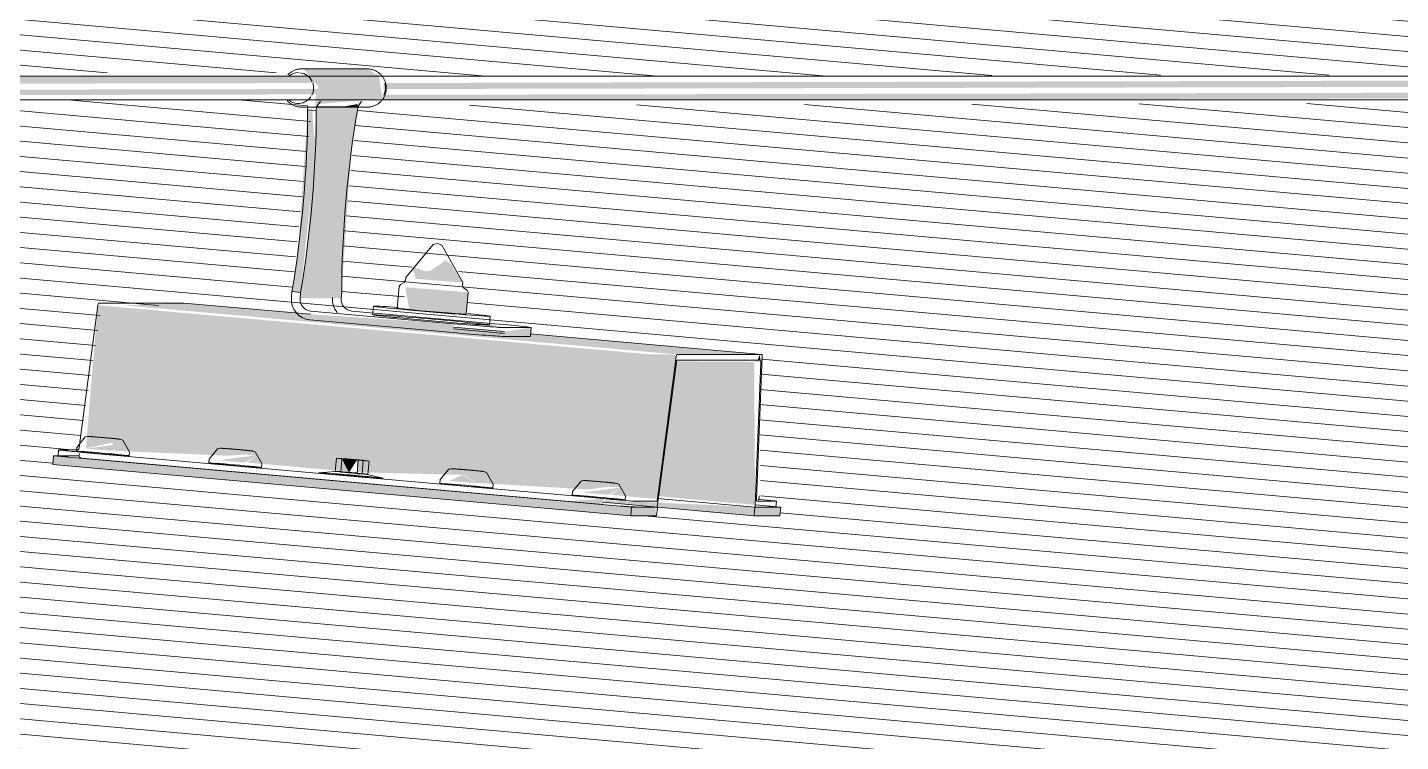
# Model space of a CAD drawing. Header units: millimetres. Extents: x -4612930 to -4329258, y -1064 to 30311.
# Drawn here: x -4543448.6 to -4542982.8, y 16703.3 to 16945.7 of the extents above; entities that cross this region are included whole.
import ezdxf

# ---------------------------------------------------------------- set-up
doc = ezdxf.new("R2010")
doc.units = ezdxf.units.MM
doc.layers.add('A-ROOF-PATT', color=132, linetype='Continuous', lineweight=5)
doc.layers.add('Q-SPCQ', color=91, linetype='Continuous', lineweight=5)

# ---------------------------------------------------------------- blocks, each defined once
blk = doc.blocks.new('Static Line_Sayfa_Metal Deck_Pan Mount - Up to 15 _ pitch - Max 2 Users-1847625-SOUTH WEST')
at = {"layer": 'Q-SPCQ'}
for points in [[(-4543350.53, 16918.63), (-4543349.85, 16919.65), (-4543328.17, 16921.57), (-4543329.37, 16929.09), (-4543332.87, 16931.58), (-4543354.98, 16931.58), (-4543349.93, 16925.64), (-4543350.98, 16921.05), (-4543350.98, 16918.63), (-4543350.55, 16918.63)], [(-4543355.95, 16855.74), (-4543350.97, 16902.74), (-4543352.03, 16917.63), (-4543353.58, 16917.5), (-4543356.69, 16870.76), (-4543358.89, 16856), (-4543356.12, 16855.75)], [(-4543342.17, 16853.75), (-4543338.92, 16902.48), (-4543336.58, 16918.67), (-4543350.53, 16918.67), (-4543353.71, 16870.76), (-4543356.12, 16853.75)], [(-4543336.58, 16918.67), (-4543336.58, 16919.65), (-4543342.17, 16918.67)], [(-4543301.04, 16859.09), (-4543304.76, 16865.13), (-4543306.78, 16866.61), (-4543311.89, 16863.13), (-4543313.51, 16862.86), (-4543318.4, 16864.59), (-4543316.78, 16860.36), (-4543302.03, 16859.16)], [(-4543299.94, 16848.37), (-4543299.3, 16855.76), (-4543320.43, 16857.51), (-4543319.12, 16849.93), (-4543303.98, 16848.62)], [(-4543234.91, 16785.64), (-4543228.57, 16833.95), (-4543424.76, 16851.39), (-4543428.8, 16802.87), (-4543428.43, 16802.91), (-4543419.87, 16804.74), (-4543418.85, 16802.53), (-4543419.03, 16802), (-4543380.54, 16800.33), (-4543375, 16800.75), (-4543370.55, 16800.33), (-4543374.17, 16798.01), (-4543339.74, 16794.95), (-4543341.92, 16799.25), (-4543336.87, 16798.14), (-4543336.87, 16794.7), (-4543301.04, 16793.84), (-4543300.6, 16793.84), (-4543296.53, 16791.11), (-4543258.3, 16788.86), (-4543251.66, 16789.79), (-4543246.8, 16789.59), (-4543250.82, 16787.05), (-4543234.94, 16785.64)], [(-4543199.77, 16834.7), (-4543199.77, 16834.73), (-4543395.62, 16852.13), (-4543416.11, 16851.39), (-4543228.34, 16834.7)], [(-4543304.24, 16842.11), (-4543303.98, 16845.1), (-4543352.63, 16848.31), (-4543352.54, 16846.4), (-4543323.16, 16843.79)], [(-4543286.65, 16843.79), (-4543292.04, 16845.1), (-4543304.76, 16845.34)], [(-4543278.19, 16840.8), (-4543277.94, 16843.79), (-4543286.77, 16842.46), (-4543286.91, 16840.8)], [(-4543228.57, 16833.95), (-4543229.49, 16834.7), (-4543236.99, 16834.7)], [(-4543201.76, 16783.65), (-4543202.07, 16832.17), (-4543228.78, 16832.35), (-4543234.79, 16786.58), (-4543201.79, 16783.65)], [(-4543199.88, 16832.71), (-4543200.23, 16834.7), (-4543200.88, 16832.71)], [(-4543419.87, 16802), (-4543415.01, 16804.53), (-4543428.7, 16802.78), (-4543423.52, 16802.32)], [(-4543243.89, 16779.91), (-4543243.63, 16782.9), (-4543439.82, 16800.33), (-4543440.07, 16797.34), (-4543285.94, 16783.65)], [(-4543430.01, 16799.46), (-4543431.33, 16800.33), (-4543431.1, 16799.56)], [(-4543375, 16798.01), (-4543370.14, 16800.55), (-4543383.83, 16798.8), (-4543379.25, 16798.39)], [(-4543339.55, 16794.57), (-4543336.87, 16798.8), (-4543341.92, 16799.25), (-4543339.59, 16794.65)], [(-4543296.53, 16791.04), (-4543301.04, 16793.84), (-4543305.36, 16791.82)], [(-4543251.66, 16787.05), (-4543246.8, 16789.59), (-4543260.49, 16787.84), (-4543253.27, 16787.2)], [(-4543253.44, 16783.77), (-4543253.27, 16785.76), (-4543266.05, 16784.89)], [(-4543202.05, 16779.91), (-4543201.79, 16782.9), (-4543253.31, 16785.25), (-4543253.27, 16784.53), (-4543228.57, 16782.27)], [(-4543235.06, 16784.99), (-4543235.14, 16785.66), (-4543235.14, 16784.99)], [(-4543201.79, 16782.9), (-4543223.08, 16784.89), (-4543202.85, 16782.99)], [(-4543201.76, 16783.11), (-4543201.79, 16783.65), (-4543201.76, 16783)]]:
    blk.add_hatch(color=256, dxfattribs=at).paths.add_polyline_path(points)
h = blk.add_hatch(color=256, dxfattribs=at)
h.paths.add_polyline_path([(-4539055.69, 16921.12), (-4538357.61, 16923.31), (-4538357.78, 16924.76), (-4539334.05, 16922.81), (-4539334.17, 16921.12), (-4539205.42, 16921.12)])
h.paths.add_polyline_path([(-4544349.34, 16921.12), (-4544348.59, 16923.81), (-4544349.01, 16924.76), (-4545325.07, 16922.81), (-4545325.19, 16921.12), (-4544354.6, 16921.12)])
h.paths.add_polyline_path([(-4544327.23, 16921.12), (-4544118.87, 16921.12), (-4543350.16, 16922.95), (-4543350.29, 16924.76), (-4544326.56, 16922.81), (-4544327.22, 16921.12)])
h.paths.add_polyline_path([(-4543199.44, 16921.12), (-4542351.65, 16923.02), (-4542351.79, 16924.76), (-4543328.06, 16922.81), (-4543328.18, 16921.12), (-4543199.77, 16921.12)])
h.paths.add_polyline_path([(-4532367.3, 16921.12), (-4532366.56, 16923.74), (-4532366.76, 16924.76), (-4533343.04, 16922.75), (-4533343.16, 16921.12), (-4532372.56, 16921.12)])
h.paths.add_polyline_path([(-4542330.22, 16921.12), (-4541353.14, 16923.09), (-4541353.29, 16924.76), (-4542329.56, 16922.81), (-4542330.2, 16921.13)])
h.paths.add_polyline_path([(-4533365.81, 16921.12), (-4533365.06, 16923.74), (-4533365.26, 16924.76), (-4534341.54, 16922.69), (-4534341.66, 16921.12), (-4533371.06, 16921.12)])
h.paths.add_polyline_path([(-4541202.43, 16921.12), (-4540354.63, 16923.17), (-4540354.78, 16924.76), (-4541331.06, 16922.81), (-4541331.18, 16921.12), (-4541202.77, 16921.12)])
h.paths.add_polyline_path([(-4540233.06, 16921.12), (-4539356.12, 16923.24), (-4539356.28, 16924.76), (-4540332.55, 16922.81), (-4540332.68, 16921.12)])
h.paths.add_polyline_path([(-4534364.31, 16921.12), (-4534363.56, 16923.74), (-4534363.77, 16924.76), (-4535340.05, 16922.63), (-4535340.16, 16921.12), (-4534369.57, 16921.12)])
h.paths.add_polyline_path([(-4536339.21, 16921.12), (-4535362.15, 16922.81), (-4535362.27, 16924.76), (-4536338.56, 16922.57), (-4536339.14, 16921.15)])
h.paths.add_polyline_path([(-4538206.92, 16921.12), (-4537359.1, 16923.38), (-4537359.28, 16924.76), (-4538335.58, 16922.46), (-4538335.67, 16921.12), (-4538207.26, 16921.12)])
h.paths.add_polyline_path([(-4537237.55, 16921.12), (-4536360.65, 16922.81), (-4536360.77, 16924.76), (-4537337.07, 16922.52), (-4537337.17, 16921.12)])
h = blk.add_hatch(color=256, dxfattribs=at)
h.paths.add_polyline_path([(-4539285.83, 16924.76), (-4538357.31, 16926.8), (-4538358.96, 16929.09), (-4539333.71, 16926.8), (-4539333.62, 16924.76)])
h.paths.add_polyline_path([(-4535339.6, 16924.76), (-4534363.29, 16926.93), (-4534364.95, 16929.09), (-4535339.69, 16926.8), (-4535339.87, 16924.76)])
h.paths.add_polyline_path([(-4532381.5, 16924.76), (-4532366.29, 16926.8), (-4532367.94, 16929.09), (-4533342.69, 16926.8), (-4533342.6, 16924.76), (-4532611.64, 16924.76)])
h.paths.add_polyline_path([(-4545324.9, 16924.76), (-4544348.33, 16926.8), (-4544349.98, 16929.09), (-4545324.72, 16926.79), (-4545324.81, 16925.8)])
h.paths.add_polyline_path([(-4544326.4, 16924.76), (-4543349.83, 16926.8), (-4543351.48, 16929.09), (-4544326.22, 16926.8), (-4544326.31, 16925.72)])
h.paths.add_polyline_path([(-4533364.97, 16924.76), (-4533366.45, 16929.09), (-4534341.19, 16926.8), (-4534341.1, 16924.76), (-4533365.26, 16924.76)])
h.paths.add_polyline_path([(-4543327.89, 16924.76), (-4542351.32, 16926.8), (-4542352.97, 16929.09), (-4543327.72, 16926.8), (-4543327.82, 16925.64)])
h.paths.add_polyline_path([(-4542329.39, 16924.76), (-4541352.82, 16926.8), (-4541354.47, 16929.09), (-4542329.21, 16926.8), (-4542329.32, 16925.56)])
h.paths.add_polyline_path([(-4541330.89, 16924.76), (-4540354.32, 16926.8), (-4540355.97, 16929.09), (-4541330.71, 16926.8), (-4541330.83, 16925.48)])
h.paths.add_polyline_path([(-4540332.38, 16924.76), (-4539355.81, 16926.8), (-4539357.46, 16929.09), (-4540332.21, 16926.8), (-4540332.33, 16925.4)])
h.paths.add_polyline_path([(-4535361.98, 16924.76), (-4535363.45, 16929.09), (-4536338.2, 16926.8), (-4536338.11, 16924.76), (-4535362.27, 16924.76)])
h.paths.add_polyline_path([(-4538335.38, 16924.76), (-4537358.81, 16926.8), (-4537360.46, 16929.09), (-4538335.2, 16926.8), (-4538335.34, 16925.24)])
h.paths.add_polyline_path([(-4537336.88, 16924.76), (-4536360.28, 16927.07), (-4536361.96, 16929.09), (-4537336.7, 16926.8), (-4537336.84, 16925.16)])
h = blk.add_hatch(color=256, dxfattribs=at)
h.paths.add_polyline_path([(-4543199.77, 16831.96), (-4543200.88, 16832.71), (-4543202.07, 16832.17)])
h.paths.add_polyline_path([(-4543228.33, 16834.5), (-4543228.57, 16834.72), (-4543228.34, 16834.5)])
h = blk.add_hatch(color=256, dxfattribs=at)
h.paths.add_polyline_path([(-4543199.77, 16779.91), (-4543193.33, 16779.91), (-4543193.07, 16782.9), (-4543201.79, 16782.9), (-4543201.79, 16779.91)])
h.paths.add_polyline_path([(-4543235.17, 16779.91), (-4543235.68, 16782.9), (-4543243.63, 16782.9), (-4543243.63, 16779.91)])
for p, q in [((-4543333.43, 16931.6), (-4543355.54, 16931.6)), ((-4532360.78, 16929.1), (-4545341.66, 16929.1)), ((-4545341.66, 16921.1), (-4532360.78, 16921.1)), ((-4543350.53, 16918.67), (-4543349.18, 16920.62)), ((-4543335.24, 16920.62), (-4543336.58, 16918.67)), ((-4543355.54, 16918.6), (-4543333.43, 16918.6)), ((-4543353.47, 16918.93), (-4543353.57, 16917.76)), ((-4543353.57, 16917.76), (-4543350.63, 16917.5)), ((-4543350.63, 16917.5), (-4543350.53, 16918.67)), ((-4543350.53, 16918.67), (-4543336.58, 16918.67)), ((-4543336.58, 16918.67), (-4543336.68, 16917.5)), ((-4543320.31, 16859.75), (-4543320.78, 16859.07)), ((-4543320.22, 16860.77), (-4543320.31, 16859.75)), ((-4543358.89, 16856), (-4543359.06, 16854.01)), ((-4543355.95, 16855.74), (-4543358.89, 16856)), ((-4543356.12, 16853.75), (-4543355.95, 16855.74)), ((-4543342, 16855.74), (-4543342.17, 16853.75)), ((-4543322.54, 16857.79), (-4543323.17, 16850.4)), ((-4543322.54, 16857.79), (-4543322.06, 16858.48)), ((-4543320.78, 16859.07), (-4543322.06, 16858.48)), ((-4543300.98, 16858.08), (-4543300.89, 16859.1)), ((-4543300.98, 16858.08), (-4543300.63, 16857.34)), ((-4543299.48, 16856.53), (-4543300.63, 16857.34)), ((-4543299.76, 16848.39), (-4543299.12, 16855.78)), ((-4543299.12, 16855.78), (-4543299.48, 16856.53)), ((-4543431.1, 16803.07), (-4543424.76, 16851.39)), ((-4543424.53, 16852.13), (-4543395.62, 16852.13)), ((-4543352.63, 16848.31), (-4543395.62, 16852.13)), ((-4543331.27, 16851.1), (-4543331.53, 16848.11)), ((-4543352.8, 16846.42), (-4543304.24, 16842.11)), ((-4543303.98, 16845.1), (-4543352.54, 16849.41)), ((-4543338.59, 16849.41), (-4543290.04, 16845.1)), ((-4543291.92, 16844.7), (-4543291.66, 16847.69)), ((-4543290.29, 16842.11), (-4543304.13, 16843.34)), ((-4543286.77, 16842.46), (-4543304.08, 16844)), ((-4543286.65, 16843.79), (-4543277.94, 16843.79)), ((-4543199.43, 16834.7), (-4543278.12, 16841.69)), ((-4543277.96, 16840.82), (-4543277.71, 16843.81)), ((-4543286.91, 16840.8), (-4543278.19, 16840.8)), ((-4543228.57, 16833.95), (-4543234.91, 16785.64)), ((-4543234.81, 16783.65), (-4543228.47, 16831.96)), ((-4543199.44, 16834.7), (-4543228.34, 16834.7)), ((-4543228.24, 16832.71), (-4543199.88, 16832.71)), ((-4543199.77, 16831.96), (-4543201.76, 16783.65)), ((-4543201.32, 16785.64), (-4543199.33, 16833.95)), ((-4543440.07, 16797.34), (-4543439.82, 16800.33)), ((-4543439.82, 16800.33), (-4543431.1, 16800.33)), ((-4543439.82, 16800.33), (-4543243.63, 16782.9)), ((-4543438.05, 16802.31), (-4543438.23, 16800.32)), ((-4543431.23, 16800.33), (-4543438.07, 16800.33)), ((-4543437.9, 16802.32), (-4543431.33, 16802.32)), ((-4543431.89, 16803.16), (-4543432.01, 16801.85)), ((-4543430.01, 16799.46), (-4543253.44, 16783.77)), ((-4543429.83, 16801.45), (-4543253.27, 16785.76)), ((-4543414.07, 16800.31), (-4543413.96, 16801.62)), ((-4543387.03, 16799.18), (-4543387.14, 16797.87)), ((-4543344.21, 16794.96), (-4543343.82, 16799.49)), ((-4543343.82, 16799.49), (-4543341.92, 16799.25)), ((-4543340.24, 16799.25), (-4543343.82, 16799.49)), ((-4543341.92, 16799.25), (-4543342.31, 16794.7)), ((-4543341.92, 16799.25), (-4543336.41, 16798.76)), ((-4543334.72, 16798.76), (-4543340.24, 16799.25)), ((-4543440.07, 16797.34), (-4543243.89, 16779.91)), ((-4543369.21, 16796.32), (-4543369.09, 16797.63)), ((-4543344.06, 16794.97), (-4543349.84, 16794.56)), ((-4543336.41, 16798.76), (-4543336.8, 16794.19)), ((-4543336.41, 16798.76), (-4543332.71, 16798.51)), ((-4543334.72, 16798.76), (-4543335.11, 16794.19)), ((-4543332.71, 16798.51), (-4543334.72, 16798.76)), ((-4543332.71, 16798.51), (-4543333.11, 16793.91)), ((-4543340.7, 16793.84), (-4543344.28, 16794.08)), ((-4543344.28, 16794.08), (-4543342.39, 16793.84)), ((-4543342.39, 16793.84), (-4543336.87, 16793.35)), ((-4543335.19, 16793.35), (-4543340.7, 16793.84)), ((-4543336.87, 16793.35), (-4543333.18, 16793.1)), ((-4543333.18, 16793.1), (-4543335.19, 16793.35)), ((-4543328.02, 16792.68), (-4543333.67, 16794.08)), ((-4543308.55, 16792.2), (-4543308.66, 16790.89)), ((-4543290.73, 16789.35), (-4543290.62, 16790.66)), ((-4543263.68, 16788.22), (-4543263.8, 16786.91)), ((-4543245.86, 16785.36), (-4543245.75, 16786.67)), ((-4543201.79, 16782.9), (-4543234.89, 16785.84)), ((-4543234.88, 16785.85), (-4543201.79, 16782.91)), ((-4543200.54, 16785.36), (-4543200.42, 16786.67)), ((-4543234.91, 16782.9), (-4543253.37, 16784.54)), ((-4543243.63, 16782.9), (-4543243.89, 16779.91)), ((-4543234.91, 16782.9), (-4543243.63, 16782.9)), ((-4543241.88, 16782.9), (-4543235.05, 16782.9)), ((-4543235.14, 16784.89), (-4543241.71, 16784.89)), ((-4543235.17, 16779.91), (-4543234.91, 16782.9)), ((-4543234.92, 16782.83), (-4543202.05, 16779.91)), ((-4543201.79, 16782.9), (-4543202.05, 16779.91)), ((-4543193.07, 16782.9), (-4543201.79, 16782.9)), ((-4543201.76, 16783.67), (-4543193.07, 16782.9)), ((-4543201.65, 16782.9), (-4543194.81, 16782.9)), ((-4543194.64, 16784.89), (-4543201.21, 16784.89)), ((-4543194.66, 16782.91), (-4543194.49, 16784.91)), ((-4543193.33, 16779.91), (-4543193.07, 16782.9)), ((-4543243.89, 16779.91), (-4543235.17, 16779.91)), ((-4543202.05, 16779.91), (-4543193.33, 16779.91))]:
    blk.add_line(p, q, dxfattribs=at)
at = {"layer": 'Q-SPCQ', "flags": 128}
for points in [[(-4543355.54, 16931.6), (-4543355.8, 16931.6), (-4543356.07, 16931.58), (-4543356.34, 16931.56), (-4543356.6, 16931.52), (-4543356.87, 16931.47), (-4543357.13, 16931.41), (-4543357.39, 16931.34), (-4543357.64, 16931.26), (-4543357.89, 16931.17), (-4543358.14, 16931.07), (-4543358.38, 16930.96), (-4543358.62, 16930.84), (-4543358.85, 16930.71), (-4543359.08, 16930.57), (-4543359.3, 16930.43), (-4543359.51, 16930.27), (-4543359.72, 16930.11), (-4543359.91, 16929.94), (-4543360.11, 16929.76), (-4543360.29, 16929.58)], [(-4543332.84, 16931.58), (-4543333.11, 16931.6), (-4543333.38, 16931.6), (-4543333.43, 16931.6)], [(-4543333.43, 16918.6), (-4543333.16, 16918.61), (-4543332.89, 16918.63), (-4543332.62, 16918.65), (-4543332.36, 16918.69), (-4543332.1, 16918.74), (-4543331.83, 16918.8), (-4543331.58, 16918.87), (-4543331.32, 16918.95), (-4543331.07, 16919.04), (-4543330.82, 16919.14), (-4543330.58, 16919.25), (-4543330.34, 16919.37), (-4543330.11, 16919.5), (-4543329.89, 16919.63), (-4543329.67, 16919.78), (-4543329.45, 16919.94), (-4543329.25, 16920.1), (-4543329.05, 16920.27), (-4543328.86, 16920.45), (-4543328.67, 16920.63), (-4543328.5, 16920.82), (-4543328.33, 16921.02), (-4543328.17, 16921.23), (-4543328.02, 16921.44), (-4543327.88, 16921.65), (-4543327.74, 16921.87), (-4543327.62, 16922.1), (-4543327.5, 16922.33), (-4543327.4, 16922.56), (-4543327.3, 16922.8), (-4543327.21, 16923.04), (-4543327.14, 16923.28), (-4543327.07, 16923.53), (-4543327.01, 16923.78), (-4543326.96, 16924.03), (-4543326.93, 16924.28), (-4543326.9, 16924.53), (-4543326.88, 16924.78), (-4543326.87, 16925.04), (-4543326.88, 16925.29), (-4543326.89, 16925.54), (-4543326.91, 16925.8), (-4543326.94, 16926.05), (-4543326.99, 16926.3), (-4543327.04, 16926.55), (-4543327.1, 16926.8), (-4543327.17, 16927.04), (-4543327.25, 16927.28), (-4543327.34, 16927.52), (-4543327.44, 16927.76), (-4543327.55, 16927.99), (-4543327.67, 16928.22), (-4543327.8, 16928.44), (-4543327.94, 16928.66), (-4543328.09, 16928.87), (-4543328.24, 16929.08), (-4543328.4, 16929.28), (-4543328.58, 16929.48), (-4543328.76, 16929.66), (-4543328.94, 16929.85), (-4543329.14, 16930.02), (-4543329.34, 16930.19), (-4543329.55, 16930.35), (-4543329.77, 16930.5), (-4543329.99, 16930.64), (-4543330.22, 16930.77), (-4543330.45, 16930.9), (-4543330.69, 16931.01), (-4543330.94, 16931.12), (-4543331.19, 16931.21), (-4543331.44, 16931.3), (-4543331.7, 16931.37), (-4543331.95, 16931.44), (-4543332.22, 16931.49), (-4543332.48, 16931.54), (-4543332.75, 16931.57), (-4543332.84, 16931.58)], [(-4543360.72, 16921.13), (-4543360.56, 16920.93), (-4543360.39, 16920.73), (-4543360.21, 16920.55), (-4543360.02, 16920.36), (-4543359.82, 16920.19), (-4543359.62, 16920.02), (-4543359.41, 16919.86), (-4543359.2, 16919.71), (-4543358.97, 16919.57), (-4543358.74, 16919.44), (-4543358.51, 16919.31), (-4543358.27, 16919.2), (-4543358.03, 16919.09), (-4543357.78, 16919), (-4543357.52, 16918.91), (-4543357.27, 16918.84), (-4543357.01, 16918.77), (-4543356.75, 16918.72), (-4543356.48, 16918.67), (-4543356.22, 16918.64), (-4543356.12, 16918.63)], [(-4543356.12, 16918.63), (-4543355.85, 16918.61), (-4543355.58, 16918.61), (-4543355.54, 16918.6)], [(-4543320.22, 16860.77), (-4543310.97, 16871.98), (-4543309.49, 16872.31)], [(-4543300.89, 16859.1), (-4543308.09, 16871.73), (-4543309.49, 16872.31)], [(-4543431.89, 16803.16), (-4543428.99, 16806.68), (-4543428.29, 16806.81), (-4543428.02, 16806.83), (-4543427.87, 16806.83), (-4543427.82, 16806.83)], [(-4543413.96, 16801.62), (-4543416.22, 16805.58), (-4543416.89, 16805.83), (-4543417.15, 16805.89), (-4543417.3, 16805.92), (-4543417.41, 16805.94), (-4543417.5, 16805.96), (-4543417.59, 16805.97), (-4543417.68, 16805.98), (-4543417.76, 16805.99), (-4543417.86, 16806), (-4543417.95, 16806.01), (-4543418.05, 16806.03), (-4543418.16, 16806.04), (-4543418.27, 16806.05), (-4543418.39, 16806.06), (-4543418.51, 16806.08), (-4543418.64, 16806.09), (-4543418.77, 16806.1), (-4543418.91, 16806.12), (-4543419.05, 16806.13), (-4543419.2, 16806.15), (-4543419.36, 16806.16), (-4543419.52, 16806.18), (-4543419.68, 16806.2), (-4543419.85, 16806.21), (-4543420.02, 16806.23), (-4543420.2, 16806.25), (-4543420.38, 16806.26), (-4543420.56, 16806.28), (-4543420.75, 16806.3), (-4543420.94, 16806.31), (-4543421.13, 16806.33), (-4543421.33, 16806.35), (-4543421.52, 16806.37), (-4543421.72, 16806.38), (-4543421.92, 16806.4), (-4543422.12, 16806.42), (-4543422.32, 16806.44), (-4543422.52, 16806.45), (-4543422.72, 16806.47), (-4543422.93, 16806.49), (-4543423.13, 16806.51), (-4543423.33, 16806.52), (-4543423.52, 16806.54), (-4543423.72, 16806.56), (-4543423.92, 16806.57), (-4543424.11, 16806.59), (-4543424.3, 16806.6), (-4543424.49, 16806.62), (-4543424.68, 16806.63), (-4543424.86, 16806.65), (-4543425.04, 16806.66), (-4543425.21, 16806.67), (-4543425.38, 16806.69), (-4543425.55, 16806.7), (-4543425.71, 16806.71), (-4543425.87, 16806.72), (-4543426.02, 16806.74), (-4543426.17, 16806.75), (-4543426.31, 16806.76), (-4543426.45, 16806.77), (-4543426.58, 16806.77), (-4543426.71, 16806.78), (-4543426.83, 16806.79), (-4543426.94, 16806.8), (-4543427.05, 16806.8), (-4543427.16, 16806.81), (-4543427.25, 16806.81), (-4543427.35, 16806.82), (-4543427.44, 16806.82), (-4543427.53, 16806.83), (-4543427.61, 16806.83), (-4543427.7, 16806.83), (-4543427.81, 16806.83), (-4543427.82, 16806.83)], [(-4543387.03, 16799.18), (-4543384.13, 16802.69), (-4543383.42, 16802.82), (-4543383.16, 16802.84), (-4543383, 16802.85), (-4543382.96, 16802.85)], [(-4543369.09, 16797.63), (-4543371.35, 16801.59), (-4543372.02, 16801.84), (-4543372.28, 16801.91), (-4543372.43, 16801.94), (-4543372.54, 16801.96), (-4543372.64, 16801.97), (-4543372.72, 16801.98), (-4543372.81, 16801.99), (-4543372.9, 16802.01), (-4543372.99, 16802.02), (-4543373.08, 16802.03), (-4543373.18, 16802.04), (-4543373.29, 16802.05), (-4543373.4, 16802.06), (-4543373.52, 16802.08), (-4543373.64, 16802.09), (-4543373.77, 16802.1), (-4543373.9, 16802.12), (-4543374.04, 16802.13), (-4543374.19, 16802.15), (-4543374.34, 16802.16), (-4543374.49, 16802.18), (-4543374.65, 16802.19), (-4543374.82, 16802.21), (-4543374.98, 16802.23), (-4543375.16, 16802.24), (-4543375.33, 16802.26), (-4543375.51, 16802.28), (-4543375.7, 16802.29), (-4543375.88, 16802.31), (-4543376.07, 16802.33), (-4543376.27, 16802.34), (-4543376.46, 16802.36), (-4543376.66, 16802.38), (-4543376.85, 16802.4), (-4543377.05, 16802.42), (-4543377.25, 16802.43), (-4543377.45, 16802.45), (-4543377.65, 16802.47), (-4543377.86, 16802.49), (-4543378.06, 16802.5), (-4543378.26, 16802.52), (-4543378.46, 16802.54), (-4543378.66, 16802.55), (-4543378.85, 16802.57), (-4543379.05, 16802.59), (-4543379.24, 16802.6), (-4543379.43, 16802.62), (-4543379.62, 16802.63), (-4543379.81, 16802.65), (-4543379.99, 16802.66), (-4543380.17, 16802.67), (-4543380.34, 16802.69), (-4543380.52, 16802.7), (-4543380.68, 16802.71), (-4543380.84, 16802.73), (-4543381, 16802.74), (-4543381.16, 16802.75), (-4543381.3, 16802.76), (-4543381.45, 16802.77), (-4543381.58, 16802.78), (-4543381.71, 16802.79), (-4543381.84, 16802.8), (-4543381.96, 16802.8), (-4543382.08, 16802.81), (-4543382.18, 16802.82), (-4543382.29, 16802.82), (-4543382.39, 16802.83), (-4543382.48, 16802.83), (-4543382.57, 16802.84), (-4543382.66, 16802.84), (-4543382.75, 16802.84), (-4543382.84, 16802.85), (-4543382.94, 16802.85), (-4543382.96, 16802.85)], [(-4543308.55, 16792.2), (-4543305.65, 16795.72), (-4543304.95, 16795.85), (-4543304.68, 16795.87), (-4543304.53, 16795.87), (-4543304.48, 16795.87)], [(-4543290.62, 16790.66), (-4543292.88, 16794.62), (-4543293.54, 16794.87), (-4543293.8, 16794.93), (-4543293.96, 16794.96), (-4543294.07, 16794.98), (-4543294.16, 16795), (-4543294.25, 16795.01), (-4543294.33, 16795.02), (-4543294.42, 16795.03), (-4543294.51, 16795.04), (-4543294.61, 16795.06), (-4543294.71, 16795.07), (-4543294.81, 16795.08), (-4543294.93, 16795.09), (-4543295.04, 16795.1), (-4543295.17, 16795.12), (-4543295.29, 16795.13), (-4543295.43, 16795.15), (-4543295.57, 16795.16), (-4543295.71, 16795.17), (-4543295.86, 16795.19), (-4543296.02, 16795.21), (-4543296.18, 16795.22), (-4543296.34, 16795.24), (-4543296.51, 16795.25), (-4543296.68, 16795.27), (-4543296.86, 16795.29), (-4543297.04, 16795.3), (-4543297.22, 16795.32), (-4543297.41, 16795.34), (-4543297.6, 16795.36), (-4543297.79, 16795.37), (-4543297.98, 16795.39), (-4543298.18, 16795.41), (-4543298.38, 16795.43), (-4543298.58, 16795.44), (-4543298.78, 16795.46), (-4543298.98, 16795.48), (-4543299.18, 16795.5), (-4543299.38, 16795.51), (-4543299.58, 16795.53), (-4543299.78, 16795.55), (-4543299.98, 16795.56), (-4543300.18, 16795.58), (-4543300.38, 16795.6), (-4543300.57, 16795.61), (-4543300.77, 16795.63), (-4543300.96, 16795.64), (-4543301.15, 16795.66), (-4543301.33, 16795.67), (-4543301.51, 16795.69), (-4543301.69, 16795.7), (-4543301.87, 16795.72), (-4543302.04, 16795.73), (-4543302.21, 16795.74), (-4543302.37, 16795.75), (-4543302.53, 16795.77), (-4543302.68, 16795.78), (-4543302.83, 16795.79), (-4543302.97, 16795.8), (-4543303.11, 16795.81), (-4543303.24, 16795.82), (-4543303.37, 16795.82), (-4543303.49, 16795.83), (-4543303.6, 16795.84), (-4543303.71, 16795.84), (-4543303.81, 16795.85), (-4543303.91, 16795.86), (-4543304.01, 16795.86), (-4543304.1, 16795.86), (-4543304.18, 16795.87), (-4543304.27, 16795.87), (-4543304.36, 16795.87), (-4543304.46, 16795.87), (-4543304.48, 16795.87)], [(-4543263.68, 16788.22), (-4543260.78, 16791.73), (-4543260.08, 16791.87), (-4543259.81, 16791.88), (-4543259.66, 16791.89), (-4543259.61, 16791.89)], [(-4543245.75, 16786.67), (-4543248.01, 16790.63), (-4543248.68, 16790.88), (-4543248.94, 16790.95), (-4543249.09, 16790.98), (-4543249.2, 16791), (-4543249.29, 16791.01), (-4543249.38, 16791.02), (-4543249.47, 16791.04), (-4543249.55, 16791.05), (-4543249.65, 16791.06), (-4543249.74, 16791.07), (-4543249.84, 16791.08), (-4543249.95, 16791.09), (-4543250.06, 16791.11), (-4543250.18, 16791.12), (-4543250.3, 16791.13), (-4543250.43, 16791.15), (-4543250.56, 16791.16), (-4543250.7, 16791.17), (-4543250.84, 16791.19), (-4543250.99, 16791.2), (-4543251.15, 16791.22), (-4543251.31, 16791.23), (-4543251.47, 16791.25), (-4543251.64, 16791.27), (-4543251.81, 16791.28), (-4543251.99, 16791.3), (-4543252.17, 16791.32), (-4543252.35, 16791.33), (-4543252.54, 16791.35), (-4543252.73, 16791.37), (-4543252.92, 16791.39), (-4543253.12, 16791.4), (-4543253.31, 16791.42), (-4543253.51, 16791.44), (-4543253.71, 16791.46), (-4543253.91, 16791.47), (-4543254.11, 16791.49), (-4543254.31, 16791.51), (-4543254.51, 16791.53), (-4543254.71, 16791.54), (-4543254.92, 16791.56), (-4543255.12, 16791.58), (-4543255.31, 16791.59), (-4543255.51, 16791.61), (-4543255.71, 16791.63), (-4543255.9, 16791.64), (-4543256.09, 16791.66), (-4543256.28, 16791.67), (-4543256.46, 16791.69), (-4543256.65, 16791.7), (-4543256.83, 16791.72), (-4543257, 16791.73), (-4543257.17, 16791.74), (-4543257.34, 16791.75), (-4543257.5, 16791.77), (-4543257.66, 16791.78), (-4543257.81, 16791.79), (-4543257.96, 16791.8), (-4543258.1, 16791.81), (-4543258.24, 16791.82), (-4543258.37, 16791.83), (-4543258.5, 16791.84), (-4543258.62, 16791.84), (-4543258.73, 16791.85), (-4543258.84, 16791.86), (-4543258.95, 16791.86), (-4543259.04, 16791.87), (-4543259.14, 16791.87), (-4543259.23, 16791.88), (-4543259.32, 16791.88), (-4543259.4, 16791.88), (-4543259.49, 16791.89), (-4543259.59, 16791.89), (-4543259.61, 16791.89)]]:
    blk.add_lwpolyline(points, dxfattribs=at)
at = {"layer": 'Q-SPCQ'}
for centre, major_axis, ratio, start_param, end_param in [((-4543356.68, 16925.1), (0, 5.22), 0.984687, 0, 0.661614), ((-4543356.68, 16925.1), (0, 5.22), 0.984687, 5.148721, 6.195919), ((-4543356.68, 16925.1), (0, 5.22), 0.984687, 4.242364, 5.044948), ((-4543332.28, 16925.1), (0, 5.22), 0.984687, 4.242364, 5.044948), ((-4543356.68, 16925.1), (0, 5.22), 0.984687, 2.473761, 3.054326), ((-4543356.68, 16925.1), (0, 5.22), 0.984687, 3.054326, 4.101524), ((-4543367.17, 16886.88), (6.2, 69.73), 0.173668, 4.269035, 5.186601), ((-4543364.23, 16886.62), (6.2, 69.73), 0.173668, 4.269035, 5.186601), ((-4543328.4, 16886.62), (6.2, 69.73), 0.173668, 1.127443, 2.045008), ((-4543424.61, 16851.14), (0.089, 0.996), 0.173668, 0.235202, 1.334066), ((-4543352.2, 16853.4), (0, 7), 0.984687, 1.48353, 3.054326), ((-4543352.2, 16853.4), (0, 4), 0.984687, 1.48353, 3.054326), ((-4543338.25, 16853.4), (0, 7), 0.984687, 1.48353, 2.268928), ((-4543338.25, 16853.4), (0, 4), 0.984687, 1.48353, 3.054326), ((-4543311.47, 16849.39), (-19.8, 1.71), 0.015194, 6.108611, 9.250204), ((-4543311.47, 16849.39), (-19.8, 1.71), 0.015194, 5.323213, 6.108611), ((-4543311.47, 16849.39), (-11.71, 1.01), 0.015194, 6.108611, 9.250204), ((-4543311.72, 16846.41), (-19.8, 1.71), 0.015194, 6.108611, 9.250204), ((-4543311.72, 16846.41), (-19.8, 1.71), 0.015194, 2.967019, 6.108611), ((-4543311.47, 16849.39), (-19.8, 1.71), 0.015194, 2.967019, 4.050932), ((-4543301.63, 16842.11), (-14.94, 1.29), 0.015194, 1.396222, 2.967019), ((-4543301.37, 16845.1), (-14.94, 1.29), 0.015194, 1.396222, 2.967019), ((-4543292.91, 16842.11), (-14.94, 1.29), 0.015194, 4.293699, 4.537815), ((-4543292.65, 16845.1), (-14.94, 1.29), 0.015194, 2.967019, 4.537815), ((-4543228.42, 16833.71), (0.089, 0.996), 0.173668, 0.015429, 1.334066), ((-4543228.33, 16831.71), (0.089, 0.996), 0.173668, 0.015429, 1.334066), ((-4543199.96, 16831.71), (0.089, 0.996), 0.173668, 4.979978, 6.283185), ((-4543199.52, 16833.71), (0.089, 0.996), 0.173668, 4.979978, 6.078842), ((-4543428.26, 16799.46), (-9.96, 0.86), 0.015194, 6.108611, 7.155809), ((-4543428.09, 16801.45), (-9.96, 0.86), 0.015194, 6.108611, 7.679408), ((-4543423.04, 16801.08), (-8.97, 0.77), 0.015194, 6.108611, 9.250204), ((-4543423.04, 16801.08), (-8.97, 0.77), 0.015194, 2.967019, 6.108611), ((-4543431.25, 16803.32), (0.089, 0.996), 0.173668, 3.376795, 4.475659), ((-4543431.15, 16801.33), (0.089, 0.996), 0.173668, 3.157022, 4.475659), ((-4543378.17, 16797.09), (-8.97, 0.77), 0.015194, 6.108611, 9.250204), ((-4543378.17, 16797.09), (-8.97, 0.77), 0.015194, 2.967019, 6.108611), ((-4543338.94, 16793.61), (-10.96, 0.94), 0.015194, 6.108611, 9.250204), ((-4543338.94, 16793.61), (-10.96, 0.94), 0.015194, 2.967019, 6.108611), ((-4543299.7, 16790.12), (-8.97, 0.77), 0.015194, 6.108611, 9.250204), ((-4543299.7, 16790.12), (-8.97, 0.77), 0.015194, 2.967019, 6.108611), ((-4543254.83, 16786.13), (-8.97, 0.77), 0.015194, 6.108611, 9.250204), ((-4543254.83, 16786.13), (-8.97, 0.77), 0.015194, 2.967019, 6.108611), ((-4543251.52, 16785.76), (-9.96, 0.86), 0.015194, 1.396222, 2.967019), ((-4543235.06, 16785.89), (0.089, 0.996), 0.173668, 3.376795, 4.475659), ((-4543201.13, 16785.89), (0.089, 0.996), 0.173668, 1.838385, 3.141593), ((-4543209.5, 16786.13), (-8.97, 0.77), 0.015194, 2.967019, 3.141593), ((-4543204.45, 16785.76), (-9.96, 0.86), 0.015194, 2.967019, 4.276016), ((-4543251.69, 16783.77), (-9.96, 0.86), 0.015194, 1.919821, 2.705219), ((-4543234.96, 16783.9), (0.089, 0.996), 0.173668, 3.157022, 4.475659), ((-4543201.57, 16783.9), (0.089, 0.996), 0.173668, 1.838385, 3.141593), ((-4543204.62, 16783.77), (-9.96, 0.86), 0.015194, 3.228818, 4.276016)]:
    blk.add_ellipse(centre, major_axis=major_axis, ratio=ratio, start_param=start_param, end_param=end_param, dxfattribs=at)
for points in [[(-4543344.21, 16794.96), (-4543343.6, 16795), (-4543342.4, 16794.99), (-4543341.22, 16794.83), (-4543340.63, 16794.7)], [(-4543342.31, 16794.7), (-4543342.62, 16794.83), (-4543343.25, 16794.99), (-4543343.89, 16795), (-4543344.21, 16794.96)], [(-4543336.8, 16794.19), (-4543337.71, 16794.36), (-4543339.54, 16794.61), (-4543341.39, 16794.7), (-4543342.31, 16794.7)], [(-4543340.63, 16794.7), (-4543339.7, 16794.7), (-4543337.86, 16794.61), (-4543336.03, 16794.36), (-4543335.11, 16794.19)], [(-4543333.11, 16793.91), (-4543333.72, 16794.03), (-4543334.94, 16794.2), (-4543336.18, 16794.22), (-4543336.8, 16794.19)], [(-4543335.11, 16794.19), (-4543334.77, 16794.22), (-4543334.1, 16794.2), (-4543333.44, 16794.03), (-4543333.11, 16793.91)]]:
    blk.add_open_spline(points, degree=3, dxfattribs=at)

msp = doc.modelspace()

# ---------------------------------------------------------------- hatches: boundary and pattern name
at = {"layer": 'A-ROOF-PATT'}
h = msp.add_hatch(dxfattribs=at)
h.set_pattern_fill('FP_3', color=256, style=0, pattern_type=2)
h.set_pattern_definition([(174.923, (64240.169, -373755.559), (-58.052817921, -0.000650172), [])])
h.paths.add_polyline_path([(-4534452.8, 15911.57), (-4520746.82, 15911.57), (-4531328.17, 16859.84), (-4531328.05, 16850.27), (-4531223.01, 16839.28), (-4531209.42, 16787.8), (-4531167.34, 16784.06), (-4531167.86, 16778.08), (-4531209.42, 16779.76), (-4531218.22, 16780.54), (-4531218.43, 16778.08), (-4531241.42, 16778.08), (-4531264.09, 16778.08), (-4531308.05, 16784.06), (-4531308.71, 16787.8), (-4531321.56, 16836.48), (-4531367.52, 16839.28), (-4531385.63, 16797.43), (-4531408.29, 16797.43), (-4531435.99, 16799.89), (-4531436.2, 16797.43), (-4531459.42, 16797.43), (-4531483.4, 16797.57), (-4531525.81, 16803.59), (-4531525.48, 16807.33), (-4531481.6, 16807.52), (-4531459.42, 16851.9), (-4531357.45, 16852.4), (-4531357.54, 16855.65), (-4531382.2, 16856.09), (-4531382.2, 16864.68), (-4539833.33, 17621.59), (-4555693.82, 17617.22), (-4548636.93, 16992.97), (-4548636.41, 16998.55), (-4548634.05, 16999.15), (-4548631.01, 16997.57), (-4548633.13, 16992.77), (-4548631.01, 16992.15), (-4547998.08, 16936.13), (-4547582.07, 16937.35), (-4547583.89, 16938.63), (-4547571.03, 16937.38), (-4547567.51, 16936.14), (-4547123.54, 16937.36), (-4547125.35, 16938.64), (-4547112.47, 16937.36), (-4547109.07, 16933.84), (-4547110.75, 16927.87), (-4547115.99, 16925.42), (-4547123.87, 16860.81), (-4547128.33, 16863.06), (-4547129.61, 16862.9), (-4547131.4, 16863.06), (-4547125.09, 16925.69), (-4547126.94, 16926.96), (-4547131.2, 16928.18), (-4547573.26, 16926), (-4547574.52, 16925.41), (-4547576.37, 16898.81), (-4546752.54, 16825.9), (-4546735.36, 16858.97), (-4546653.29, 16859.47), (-4546650.18, 16869.75), (-4546648.16, 16867.61), (-4546645.96, 16869.84), (-4546628.9, 16868.35), (-4546628.9, 16856.7), (-4546605.84, 16854.94), (-4546605.84, 16851.66), (-4546545.37, 16846.35), (-4546534.76, 16806.63), (-4546503.29, 16804.34), (-4546503.03, 16807.33), (-4546459.14, 16807.52), (-4546436.96, 16851.9), (-4546334.94, 16853.02), (-4546335.09, 16855.65), (-4546354.83, 16855.65), (-4546351.41, 16875.47), (-4546356.32, 16875.91), (-4546335.78, 16922.06), (-4546330.88, 16921.63), (-4546332.26, 16896.91), (-4546330.42, 16900.68), (-4546327.84, 16905.96), (-4546330.51, 16869.36), (-4546323.98, 16871.13), (-4546316.82, 16870.23), (-4546313.52, 16871.13), (-4546306.36, 16868.55), (-4546306.36, 16863.52), (-4546331.43, 16864.2), (-4546330.51, 16862.54), (-4546305.59, 16861.28), (-4546305.59, 16850.27), (-4546200.55, 16839.28), (-4546186.97, 16787.8), (-4546144.89, 16784.06), (-4546145.4, 16778.08), (-4546190.17, 16780.04), (-4546195.76, 16780.54), (-4546195.98, 16778.08), (-4536421.42, 15911.58), (-4534682.94, 15911.57)])
h.paths.add_polyline_path([(-4532251.64, 16779.91), (-4532260.35, 16779.91), (-4532456.54, 16797.34), (-4532456.28, 16800.33), (-4532447.68, 16802.53), (-4532447.57, 16803.07), (-4532439.79, 16851.92), (-4532421.32, 16852.13), (-4532387.32, 16849.93), (-4532356.85, 16849.41), (-4532329.98, 16847.09), (-4532215.9, 16834.7), (-4532216.67, 16821.63), (-4532216.24, 16783.5), (-4532209.54, 16782.9), (-4532209.8, 16779.91), (-4532218.51, 16779.91), (-4532251.38, 16782.83)])
h.paths.add_polyline_path([(-4533208.3, 16779.91), (-4533217.02, 16779.91), (-4533249.89, 16782.83), (-4533250.14, 16779.91), (-4533258.86, 16779.91), (-4533455.04, 16797.34), (-4533454.79, 16800.33), (-4533446.18, 16802.53), (-4533446.07, 16803.07), (-4533438.29, 16851.92), (-4533439.5, 16852.13), (-4533385.82, 16849.93), (-4533367.51, 16849.41), (-4533328.49, 16847.09), (-4533214.41, 16834.7), (-4533215.17, 16821.63), (-4533214.74, 16783.5), (-4533208.04, 16782.9)])
h.paths.add_polyline_path([(-4534248.64, 16779.91), (-4534257.36, 16779.91), (-4534453.55, 16797.34), (-4534452.8, 16800.33), (-4534444.68, 16802.53), (-4534444.57, 16803.07), (-4534436.8, 16851.92), (-4534438, 16852.13), (-4534384.32, 16849.93), (-4534366.01, 16849.41), (-4534326.99, 16847.09), (-4534212.91, 16834.7), (-4534213.67, 16821.63), (-4534213.25, 16783.5), (-4534206.55, 16782.9), (-4534206.8, 16779.91), (-4534222.65, 16780.54), (-4534248.39, 16782.83)])
h.paths.add_polyline_path([(-4535214.02, 16779.91), (-4535246.89, 16782.83), (-4535247.15, 16779.91), (-4535255.86, 16779.91), (-4535452.05, 16797.34), (-4535451.79, 16800.33), (-4535443.18, 16802.53), (-4535443.08, 16803.07), (-4535435.3, 16851.92), (-4535436.5, 16852.13), (-4535382.83, 16849.93), (-4535364.52, 16849.41), (-4535325.49, 16847.09), (-4535211.41, 16834.7), (-4535212.17, 16821.63), (-4535211.75, 16783.5), (-4535205.05, 16782.9), (-4535205.31, 16779.91), (-4535213.76, 16779.91)])
h.paths.add_polyline_path([(-4536212.53, 16779.91), (-4536245.4, 16782.83), (-4536245.65, 16779.91), (-4536254.36, 16779.91), (-4536450.55, 16797.34), (-4536450.3, 16800.33), (-4536441.69, 16802.53), (-4536441.58, 16803.07), (-4536433.8, 16851.92), (-4536435.01, 16852.13), (-4536381.33, 16849.93), (-4536363.02, 16849.41), (-4536323.99, 16847.09), (-4536209.92, 16834.7), (-4536210.68, 16821.63), (-4536210.25, 16783.5), (-4536203.55, 16782.9), (-4536203.81, 16779.91), (-4536212.27, 16779.91)])
h.paths.add_polyline_path([(-4537244.15, 16779.91), (-4537252.87, 16779.91), (-4537449.06, 16797.34), (-4537448.8, 16800.33), (-4537440.19, 16802.53), (-4537440.08, 16803.07), (-4537432.31, 16851.92), (-4537433.51, 16852.13), (-4537379.83, 16849.93), (-4537361.52, 16849.41), (-4537322.5, 16847.09), (-4537208.42, 16834.7), (-4537209.18, 16821.63), (-4537208.76, 16783.5), (-4537202.05, 16782.9), (-4537202.31, 16779.91), (-4537214.53, 16780.22), (-4537243.9, 16782.83)])
h.paths.add_polyline_path([(-4538242.65, 16779.91), (-4538251.37, 16779.91), (-4538447.56, 16797.34), (-4538447.3, 16800.33), (-4538438.69, 16802.53), (-4538438.59, 16803.07), (-4538430.81, 16851.92), (-4538432.01, 16852.13), (-4538378.34, 16849.93), (-4538360.02, 16849.41), (-4538321, 16847.09), (-4538206.92, 16834.7), (-4538207.68, 16821.63), (-4538207.26, 16783.5), (-4538200.56, 16782.9), (-4538200.81, 16779.91), (-4538209.53, 16779.91), (-4538242.4, 16782.83)])
h.paths.add_polyline_path([(-4539207.78, 16779.91), (-4539208.03, 16779.91), (-4539240.91, 16782.83), (-4539241.16, 16779.91), (-4539249.87, 16779.91), (-4539446.06, 16797.34), (-4539445.8, 16800.33), (-4539437.2, 16802.53), (-4539437.09, 16803.07), (-4539429.31, 16851.92), (-4539430.51, 16852.13), (-4539376.84, 16849.93), (-4539358.53, 16849.41), (-4539319.5, 16847.09), (-4539205.42, 16834.7), (-4539206.19, 16821.63), (-4539205.76, 16783.5), (-4539199.06, 16782.9), (-4539199.32, 16779.91), (-4539205.76, 16779.91)])
h.paths.add_polyline_path([(-4540204.26, 16779.91), (-4540206.54, 16779.91), (-4540239.41, 16782.83), (-4540239.66, 16779.91), (-4540248.38, 16779.91), (-4540444.56, 16797.34), (-4540444.31, 16800.33), (-4540435.7, 16802.53), (-4540435.59, 16803.07), (-4540427.82, 16851.92), (-4540429.02, 16852.13), (-4540375.34, 16849.93), (-4540357.03, 16849.41), (-4540318.01, 16847.09), (-4540203.93, 16834.7), (-4540204.69, 16821.63), (-4540204.26, 16783.5), (-4540197.56, 16782.9), (-4540197.82, 16779.91)])
h.paths.add_polyline_path([(-4541196.32, 16779.91), (-4541205.04, 16779.91), (-4541237.91, 16782.83), (-4541238.16, 16779.91), (-4541246.88, 16779.91), (-4541443.07, 16797.34), (-4541442.81, 16800.33), (-4541434.2, 16802.53), (-4541434.09, 16803.07), (-4541426.32, 16851.92), (-4541427.52, 16852.13), (-4541373.84, 16849.93), (-4541355.53, 16849.41), (-4541316.51, 16847.09), (-4541202.43, 16834.7), (-4541203.19, 16821.63), (-4541202.77, 16783.5), (-4541196.07, 16782.9)])
h.paths.add_polyline_path([(-4542236.67, 16779.91), (-4542245.38, 16779.91), (-4542441.57, 16797.34), (-4542441.31, 16800.33), (-4542432.71, 16802.53), (-4542432.6, 16803.07), (-4542424.82, 16851.92), (-4542426.02, 16852.13), (-4542372.35, 16849.93), (-4542354.04, 16849.41), (-4542315.01, 16847.09), (-4542200.93, 16834.7), (-4542201.69, 16821.63), (-4542201.27, 16783.5), (-4542194.57, 16782.9), (-4542194.83, 16779.91), (-4542203.54, 16779.91), (-4542236.41, 16782.83)])
h.paths.add_polyline_path([(-4543202.05, 16779.91), (-4543234.92, 16782.83), (-4543235.17, 16779.91), (-4543243.89, 16779.91), (-4543440.07, 16797.34), (-4543439.82, 16800.33), (-4543431.21, 16802.53), (-4543431.1, 16803.07), (-4543423.32, 16851.92), (-4543424.53, 16852.13), (-4543370.85, 16849.93), (-4543352.54, 16849.41), (-4543313.51, 16847.09), (-4543199.44, 16834.7), (-4543200.2, 16821.63), (-4543199.77, 16783.5), (-4543193.07, 16782.9), (-4543193.33, 16779.91), (-4543201.79, 16779.91)])
h.paths.add_polyline_path([(-4544200.29, 16779.91), (-4544200.55, 16779.91), (-4544233.42, 16782.83), (-4544233.67, 16779.91), (-4544242.39, 16779.91), (-4544438.58, 16797.34), (-4544438.32, 16800.33), (-4544429.71, 16802.53), (-4544429.6, 16803.07), (-4544421.83, 16851.92), (-4544423.03, 16852.13), (-4544369.35, 16849.93), (-4544349.01, 16849.41), (-4544312.02, 16847.09), (-4544197.94, 16834.7), (-4544198.7, 16821.63), (-4544198.28, 16783.5), (-4544191.57, 16782.9), (-4544191.83, 16779.91), (-4544198.28, 16779.91)])
h.paths.add_polyline_path([(-4545240.89, 16779.91), (-4545437.08, 16797.34), (-4545436.82, 16800.33), (-4545428.21, 16802.53), (-4545428.11, 16803.07), (-4545420.33, 16851.92), (-4545421.53, 16852.13), (-4545367.86, 16849.93), (-4545337.78, 16849.41), (-4545310.52, 16847.09), (-4545196.44, 16834.7), (-4545197.2, 16821.63), (-4545196.78, 16783.5), (-4545190.08, 16782.9), (-4545190.33, 16779.91), (-4545199.05, 16779.91), (-4545231.92, 16782.83), (-4545232.17, 16779.91), (-4545240.63, 16779.91)])
h.paths.add_polyline_path([(-4546285.55, 16784.57), (-4546286.26, 16787.8), (-4546299.1, 16836.48), (-4546345.07, 16839.28), (-4546363.17, 16797.43), (-4546385.83, 16797.43), (-4546413.53, 16799.89), (-4546413.74, 16797.43), (-4546285.77, 16784.59)])
h.paths.add_polyline_path([(-4546587.28, 16811.27), (-4546595.89, 16843.54), (-4546689.07, 16851.73), (-4546703.1, 16821.52), (-4546593.54, 16811.83)])
h.paths.add_polyline_path([(-4532316.41, 16848.37), (-4532337.38, 16851.92), (-4532336.9, 16857.51), (-4532315.77, 16855.76), (-4532316.32, 16849.39)])
h.paths.add_polyline_path([(-4533314.91, 16848.37), (-4533335.88, 16851.92), (-4533335.4, 16857.51), (-4533314.27, 16855.76), (-4533314.82, 16849.39)])
h.paths.add_polyline_path([(-4534313.41, 16848.37), (-4534334.38, 16851.92), (-4534333.9, 16857.51), (-4534312.78, 16855.76), (-4534313.33, 16849.39)])
h.paths.add_polyline_path([(-4536310.42, 16848.37), (-4536331.39, 16851.92), (-4536330.91, 16857.51), (-4536309.78, 16855.76), (-4536310.33, 16849.39)])
h.paths.add_polyline_path([(-4535311.92, 16848.37), (-4535332.89, 16851.92), (-4535332.4, 16857.51), (-4535311.28, 16855.76), (-4535311.83, 16849.39)])
h.paths.add_polyline_path([(-4537308.92, 16848.37), (-4537329.89, 16851.92), (-4537329.41, 16857.51), (-4537308.29, 16855.76), (-4537308.83, 16849.39)])
h.paths.add_polyline_path([(-4538307.43, 16848.37), (-4538328.39, 16851.92), (-4538327.91, 16857.51), (-4538306.79, 16855.76), (-4538307.34, 16849.39)])
h.paths.add_polyline_path([(-4539305.93, 16848.37), (-4539326.9, 16851.92), (-4539326.42, 16857.51), (-4539305.29, 16855.76), (-4539305.84, 16849.39)])
h.paths.add_polyline_path([(-4540304.43, 16848.37), (-4540325.4, 16851.92), (-4540324.92, 16857.51), (-4540303.79, 16855.76), (-4540304.34, 16849.39)])
h.paths.add_polyline_path([(-4541302.93, 16848.37), (-4541323.9, 16851.92), (-4541323.42, 16857.51), (-4541302.3, 16855.76), (-4541302.85, 16849.39)])
h.paths.add_polyline_path([(-4542301.44, 16848.37), (-4542322.41, 16851.92), (-4542321.93, 16857.51), (-4542300.8, 16855.76), (-4542301.35, 16849.39)])
h.paths.add_polyline_path([(-4543299.94, 16848.37), (-4543320.91, 16851.92), (-4543320.43, 16857.51), (-4543299.3, 16855.76), (-4543299.85, 16849.39)])
h.paths.add_polyline_path([(-4544298.44, 16848.37), (-4544319.41, 16851.92), (-4544318.93, 16857.51), (-4544297.81, 16855.76), (-4544298.35, 16849.39)])
h.paths.add_polyline_path([(-4545296.95, 16848.37), (-4545317.91, 16851.92), (-4545317.43, 16857.51), (-4545296.31, 16855.76), (-4545296.86, 16849.39)])
h.paths.add_polyline_path([(-4531353.24, 16852.4), (-4531353.01, 16852.4), (-4531353.02, 16854.85)])
h.paths.add_polyline_path([(-4532372.35, 16853.75), (-4532372.27, 16856), (-4532372.59, 16855.75), (-4532375.36, 16856), (-4532370.39, 16902.74), (-4532370.04, 16917.76), (-4532367.12, 16916.3), (-4532368.01, 16918.63), (-4532373.6, 16919.91), (-4532377.81, 16921.12), (-4533347.7, 16919.23), (-4533351.75, 16917.31), (-4533356.62, 16870.76), (-4533357.14, 16853.75), (-4533370.77, 16856), (-4533371.09, 16855.75), (-4533373.86, 16856), (-4533368.89, 16902.74), (-4533367, 16917.63), (-4533365.6, 16917.5), (-4533367, 16918.63), (-4533372.1, 16919.91), (-4533376.31, 16921.12), (-4534346.2, 16919.23), (-4534350.25, 16917.31), (-4534355.12, 16870.76), (-4534355.65, 16853.75), (-4534369.27, 16856), (-4534369.59, 16855.75), (-4534372.36, 16856), (-4534367.4, 16902.74), (-4534365.5, 16917.63), (-4534364.1, 16917.5), (-4534365.5, 16918.63), (-4534370.61, 16919.91), (-4534374.82, 16921.12), (-4535344.7, 16919.23), (-4535348.75, 16917.31), (-4535353.63, 16870.76), (-4535354.15, 16853.75), (-4535367.78, 16856), (-4535368.1, 16855.75), (-4535370.87, 16856), (-4535365.9, 16902.74), (-4535364, 16917.63), (-4535362.6, 16917.5), (-4535364, 16918.63), (-4535369.11, 16919.91), (-4535373.37, 16921.12), (-4536343.21, 16919.23), (-4536347.26, 16917.31), (-4536352.13, 16870.76), (-4536352.65, 16853.75), (-4536366.28, 16856), (-4536366.6, 16855.75), (-4536369.37, 16856), (-4536364.4, 16902.74), (-4536362.51, 16917.63), (-4536361.11, 16917.5), (-4536362.51, 16918.63), (-4536367.61, 16919.91), (-4536371.82, 16921.12), (-4537341.71, 16919.23), (-4537345.76, 16917.31), (-4537350.63, 16870.76), (-4537351.16, 16853.75), (-4537364.78, 16856), (-4537365.1, 16855.75), (-4537367.87, 16856), (-4537362.9, 16902.74), (-4537361.01, 16917.63), (-4537359.61, 16917.5), (-4537361.01, 16918.63), (-4537366.12, 16919.91), (-4537370.33, 16921.12), (-4538340.21, 16919.23), (-4538344.26, 16917.31), (-4538349.13, 16870.76), (-4538349.66, 16853.75), (-4538363.29, 16856), (-4538365.25, 16855.9), (-4538366.38, 16856), (-4538361.41, 16902.74), (-4538359.51, 16917.63), (-4538358.11, 16917.5), (-4538359.51, 16918.63), (-4538365.25, 16920.36), (-4538368.83, 16921.12), (-4539338.71, 16919.23), (-4539342.76, 16917.31), (-4539347.64, 16870.76), (-4539348.16, 16853.75), (-4539361.79, 16856), (-4539362.11, 16855.75), (-4539364.88, 16856), (-4539359.91, 16902.74), (-4539358.01, 16917.63), (-4539356.62, 16917.5), (-4539358.01, 16918.63), (-4539363.12, 16919.91), (-4539367.33, 16921.12), (-4540337.22, 16919.23), (-4540341.27, 16917.31), (-4540346.14, 16870.76), (-4540346.66, 16853.75), (-4540360.29, 16856), (-4540360.61, 16855.75), (-4540363.38, 16856), (-4540358.41, 16902.74), (-4540356.52, 16917.63), (-4540355.12, 16917.5), (-4540356.52, 16918.63), (-4540361.62, 16919.91), (-4540365.83, 16921.12), (-4541335.72, 16919.23), (-4541339.77, 16917.31), (-4541344.64, 16870.76), (-4541345.17, 16853.75), (-4541358.79, 16856), (-4541359.11, 16855.75), (-4541361.88, 16856), (-4541356.92, 16902.74), (-4541355.02, 16917.63), (-4541353.62, 16917.5), (-4541355.02, 16918.63), (-4541360.13, 16919.91), (-4541364.34, 16921.12), (-4542334.22, 16919.23), (-4542338.27, 16917.31), (-4542343.15, 16870.76), (-4542343.67, 16853.75), (-4542357.3, 16856), (-4542357.62, 16855.75), (-4542360.39, 16856), (-4542355.42, 16902.74), (-4542353.52, 16917.63), (-4542352.12, 16917.5), (-4542353.52, 16918.63), (-4542358.63, 16919.91), (-4542362.84, 16921.12), (-4543332.73, 16919.23), (-4543336.78, 16917.31), (-4543341.65, 16870.76), (-4543342.17, 16853.75), (-4543355.8, 16856), (-4543356.12, 16855.75), (-4543358.89, 16856), (-4543353.92, 16902.74), (-4543352.03, 16917.63), (-4543350.63, 16917.5), (-4543352.03, 16918.63), (-4543357.13, 16919.91), (-4543361.34, 16921.12), (-4544331.23, 16919.23), (-4544335.28, 16917.31), (-4544340.15, 16870.76), (-4544340.68, 16853.75), (-4544354.3, 16856), (-4544354.62, 16855.75), (-4544357.39, 16856), (-4544352.43, 16902.74), (-4544350.53, 16917.63), (-4544349.13, 16917.5), (-4544350.53, 16918.63), (-4544355.64, 16919.91), (-4544359.85, 16921.12), (-4545329.73, 16919.23), (-4545333.78, 16917.31), (-4545338.66, 16870.76), (-4545340.98, 16853.75), (-4545352.81, 16856), (-4545353.13, 16855.75), (-4545355.9, 16856), (-4545350.93, 16902.74), (-4545349.03, 16917.63), (-4545347.63, 16917.5), (-4545349.03, 16918.63), (-4545354.14, 16919.91), (-4545358.19, 16924.76), (-4545355.81, 16929.09), (-4545351.98, 16931.58), (-4545328.08, 16930.3), (-4545324.63, 16929.09), (-4544351.69, 16930.3), (-4544353.48, 16931.58), (-4544329.58, 16930.3), (-4544326.13, 16929.09), (-4543353.18, 16930.3), (-4543354.98, 16931.58), (-4543331.08, 16930.3), (-4543327.63, 16929.09), (-4542354.68, 16930.3), (-4542356.47, 16931.58), (-4542332.57, 16930.3), (-4542329.12, 16929.09), (-4541357.13, 16930.98), (-4541357.13, 16931.58), (-4541334.07, 16930.3), (-4541330.62, 16929.09), (-4540357.67, 16930.3), (-4540359.47, 16931.58), (-4540335.57, 16930.3), (-4540332.12, 16929.09), (-4539359.17, 16930.3), (-4539360.97, 16931.58), (-4539337.06, 16930.3), (-4539333.62, 16929.09), (-4538360.67, 16930.3), (-4538362.46, 16931.58), (-4538338.56, 16930.3), (-4538335.11, 16929.09), (-4537362.17, 16930.3), (-4537363.96, 16931.58), (-4537340.06, 16930.3), (-4537336.61, 16929.09), (-4536363.66, 16930.3), (-4536365.46, 16931.58), (-4536341.55, 16930.3), (-4536338.11, 16929.09), (-4535365.16, 16930.3), (-4535366.95, 16931.58), (-4535343.05, 16930.3), (-4535339.6, 16929.09), (-4534366.66, 16930.3), (-4534368.45, 16931.58), (-4534344.55, 16930.3), (-4534341.1, 16929.09), (-4533368.15, 16930.3), (-4533369.95, 16931.58), (-4533346.05, 16930.3), (-4533342.6, 16929.09), (-4532369.65, 16930.3), (-4532371.45, 16931.58), (-4532347.54, 16930.3), (-4532344.27, 16925.8), (-4532344.65, 16921.38), (-4532353.24, 16917.31), (-4532358.24, 16866.66), (-4532358.64, 16853.75), (-4532370.18, 16853.75)])
h.paths.add_polyline_path([(-4547075.32, 16855.43), (-4547095.78, 16859.19), (-4547095.31, 16864.57), (-4547074.68, 16862.82), (-4547075.23, 16856.45)])
h.paths.add_polyline_path([(-4532317.51, 16859.09), (-4532334, 16862.33), (-4532334.87, 16864.59), (-4532328.15, 16864.59), (-4532328.1, 16865), (-4532321.05, 16865), (-4532318.3, 16862.33)])
h.paths.add_polyline_path([(-4533316.01, 16859.09), (-4533332.51, 16862.33), (-4533333.38, 16864.59), (-4533326.66, 16864.59), (-4533326.6, 16865), (-4533319.55, 16865), (-4533316.81, 16862.33)])
h.paths.add_polyline_path([(-4534314.52, 16859.09), (-4534331.01, 16862.33), (-4534331.88, 16864.59), (-4534325.16, 16864.59), (-4534325.1, 16865), (-4534318.06, 16865), (-4534315.31, 16862.33)])
h.paths.add_polyline_path([(-4535313.02, 16859.09), (-4535329.51, 16862.33), (-4535330.38, 16864.59), (-4535323.66, 16864.59), (-4535323.61, 16865), (-4535316.56, 16865), (-4535313.81, 16862.33)])
h.paths.add_polyline_path([(-4536311.52, 16859.09), (-4536328.02, 16862.33), (-4536328.88, 16864.59), (-4536322.17, 16864.59), (-4536322.11, 16865), (-4536315.06, 16865), (-4536312.32, 16862.33)])
h.paths.add_polyline_path([(-4537310.02, 16859.09), (-4537326.52, 16862.33), (-4537327.39, 16864.59), (-4537320.67, 16864.59), (-4537320.61, 16865), (-4537313.57, 16865), (-4537310.82, 16862.33)])
h.paths.add_polyline_path([(-4538308.53, 16859.09), (-4538325.02, 16862.33), (-4538325.89, 16864.59), (-4538319.17, 16864.59), (-4538319.11, 16865), (-4538312.07, 16865), (-4538309.32, 16862.33)])
h.paths.add_polyline_path([(-4539307.03, 16859.09), (-4539323.52, 16862.33), (-4539324.39, 16864.59), (-4539317.68, 16864.59), (-4539317.62, 16865), (-4539310.57, 16865), (-4539307.83, 16862.33)])
h.paths.add_polyline_path([(-4540305.53, 16859.09), (-4540322.03, 16862.33), (-4540322.9, 16864.59), (-4540316.18, 16864.59), (-4540316.12, 16865), (-4540309.07, 16865), (-4540306.33, 16862.33)])
h.paths.add_polyline_path([(-4541304.04, 16859.09), (-4541320.53, 16862.33), (-4541321.4, 16864.59), (-4541314.68, 16864.59), (-4541314.62, 16865), (-4541307.58, 16865), (-4541304.83, 16862.33)])
h.paths.add_polyline_path([(-4542302.54, 16859.09), (-4542319.03, 16862.33), (-4542319.9, 16864.59), (-4542313.18, 16864.59), (-4542313.13, 16865), (-4542306.08, 16865), (-4542303.33, 16862.33)])
h.paths.add_polyline_path([(-4543301.04, 16859.09), (-4543317.54, 16862.33), (-4543318.4, 16864.59), (-4543311.69, 16864.59), (-4543311.63, 16865), (-4543304.58, 16865), (-4543301.84, 16862.33)])
h.paths.add_polyline_path([(-4544299.55, 16859.09), (-4544316.04, 16862.33), (-4544316.91, 16864.59), (-4544310.19, 16864.59), (-4544310.13, 16865), (-4544303.09, 16865), (-4544300.34, 16862.33)])
h.paths.add_polyline_path([(-4545298.05, 16859.09), (-4545314.54, 16862.33), (-4545315.41, 16864.59), (-4545308.69, 16864.59), (-4545308.63, 16865), (-4545301.59, 16865), (-4545298.84, 16862.33)])
h.paths.add_polyline_path([(-4546666.69, 16862.72), (-4546671.07, 16862.72), (-4546664.51, 16905.14), (-4546658.86, 16882.54), (-4546659.73, 16862.72), (-4546666.08, 16862.72)])
h.paths.add_polyline_path([(-4546671.07, 16862.72), (-4546676.03, 16863.15), (-4546671.07, 16917.81), (-4546666.26, 16917.39), (-4546668.88, 16882.54)])
h.paths.add_polyline_path([(-4547076.43, 16866.15), (-4547092.72, 16869.39), (-4547094, 16871.65), (-4547086.42, 16871.65), (-4547086.37, 16872.06), (-4547079.72, 16872.06), (-4547077.24, 16869.39)])
h.paths.add_polyline_path([(-4546633.19, 16870.43), (-4546652.32, 16872.11), (-4546646.52, 16877.42), (-4546635.95, 16877.68), (-4546630.71, 16875.28), (-4546630.71, 16870.66), (-4546633.45, 16870.89)])
h.paths.add_polyline_path([(-4547094, 16871.65), (-4547087.36, 16873.5), (-4547088.01, 16871.97)])
h.paths.add_polyline_path([(-4546658.86, 16882.54), (-4546664.51, 16913.03), (-4546663.12, 16928.7), (-4546661.19, 16907.74)])
h.paths.add_polyline_path([(-4547586.17, 16899.68), (-4547582.41, 16924.63), (-4547581.57, 16924.55), (-4547583.63, 16925.68), (-4547585.48, 16926.96), (-4547589.74, 16928.17), (-4547908.02, 16928.16), (-4547586.61, 16899.72)])

# ---------------------------------------------------------------- block references
at = {"layer": 'Q-SPCQ'}
msp.add_blockref('Static Line_Sayfa_Metal Deck_Pan Mount - Up to 15 _ pitch - Max 2 Users-1847625-SOUTH WEST', (0, 0), dxfattribs=at)

doc.saveas('drawing.dxf')
